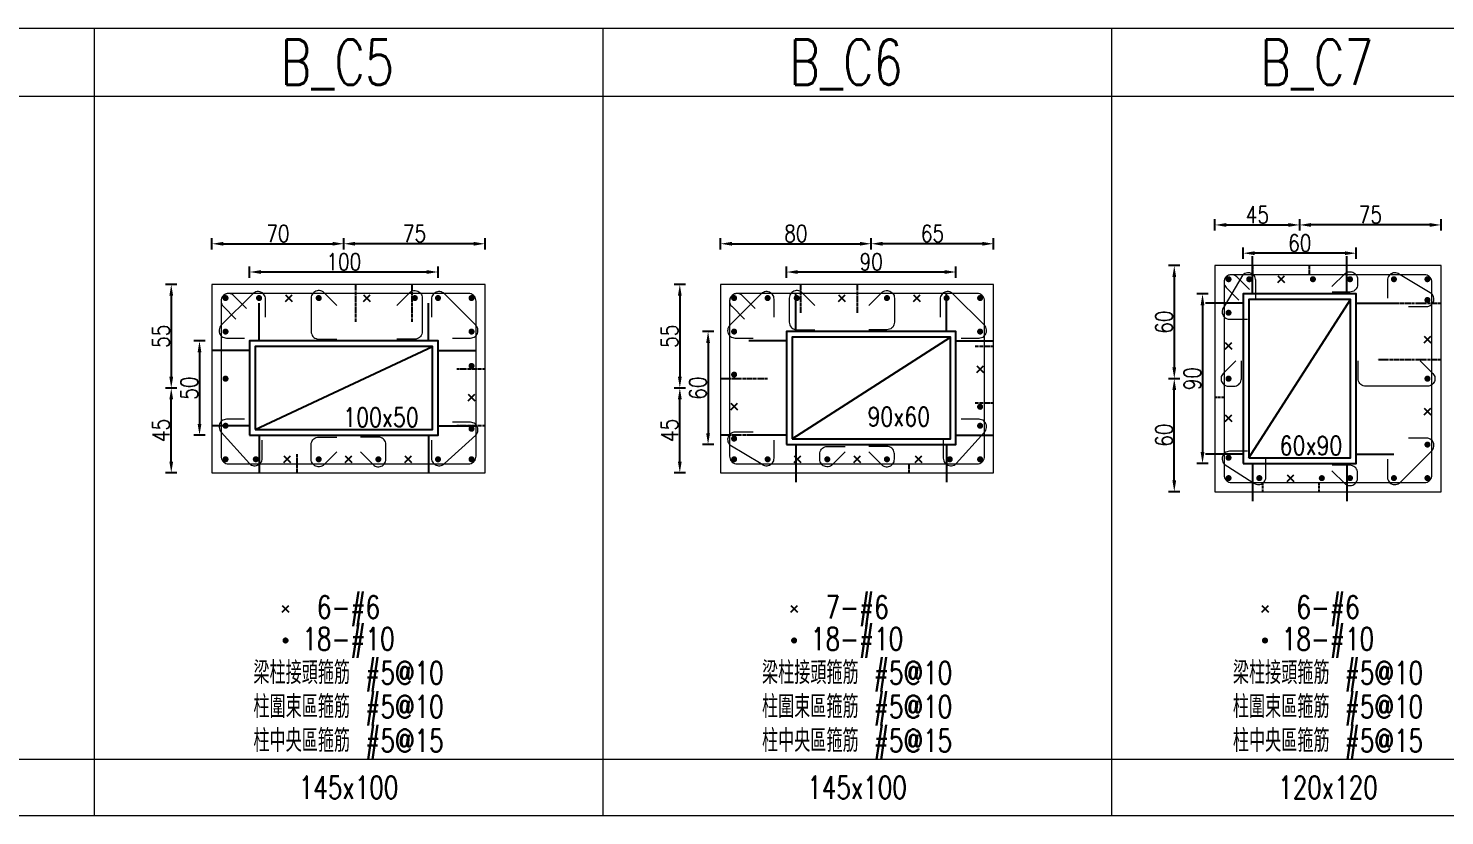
# Model space of a CAD drawing. Header units: millimetres. Extents: x 1453 to 6172, y 54950 to 59013.
# Drawn here: x 3142 to 3894, y 55389 to 55807 of the extents above; entities that cross this region are included whole.
import ezdxf
from ezdxf.enums import TextEntityAlignment as Align

# ---------------------------------------------------------------- set-up
doc = ezdxf.new("R2010")
doc.units = ezdxf.units.MM
doc.linetypes.add('CENTER', pattern=[2, 1.25, -0.25, 0.25, -0.25])
for name, color, linetype in [('SRC鋼梁', 1, 'Continuous'), ('TC-鋼柱', 11, 'Continuous'), ('主筋斷面', 1, 'Continuous'), ('工作筋', 1, 'Continuous'), ('文字-主筋根數', 7, 'Continuous'), ('文字-剪力筋 中央區', 7, 'Continuous'), ('文字-剪力筋-BC', 7, 'Continuous'), ('文字-剪力筋-圍束區', 7, 'Continuous'), ('文字-斷面尺寸', 7, 'Continuous'), ('文字-柱線名稱', 7, 'Continuous'), ('柱斷面線', 4, 'Continuous'), ('標註字', 4, 'Continuous'), ('箍筋線', 1, 'Continuous'), ('網格線', 7, 'Continuous')]:
    doc.layers.add(name, color=color, linetype=linetype)
doc.layers.add('TC-鋼粱(隱藏)', color=183, linetype='CENTER', plot=False)
doc.styles.add('TXT', font='TXT.shx', dxfattribs={"width": 0.8, "bigfont": 'ae.shx'})
doc.dimstyles.new('TC-DIM1(60)', dxfattribs={"dimscale": 0.3, "dimtxt": 30, "dimasz": 20, "dimexe": 10, "dimexo": 10, "dimgap": 3, "dimtad": 1, "dimdec": 1, "dimdsep": 46, "dimtxsty": 'TXT', "dimcen": 1, "dimclrd": 4, "dimclre": 4, "dimclrt": 6, "dimadec": 0, "dimazin": 0, "dimtfac": 1, "dimtdec": 1, "dimtix": 1, "dimtofl": 0, "dimtmove": 2, "dimatfit": 3, "dimfxl": 10, "dimtolj": 1, "dimtzin": 0, "dimarcsym": 0})

# ---------------------------------------------------------------- blocks, each defined once
blk = doc.blocks.new('Circle_Filled')
at = {"const_width": 0.5}
blk.add_lwpolyline([(-0.25, 0, 1), (0.25, 0, 1)], format="xyb", close=True, dxfattribs=at)
blk = doc.blocks.new('*D26')
at = {"layer": 'Defpoints', "color": 0}
for p in [(3309.58, 55692.85), (3309.58, 55677.85), (3239.58, 55671.23)]:
    blk.add_point(p, dxfattribs=at)
at = {"layer": '標註字', "color": 4, "lineweight": -2}
for p, q in [((3239.58, 55689.85), (3239.58, 55695.85)), ((3245.58, 55692.85), (3303.58, 55692.85)), ((3309.58, 55689.85), (3309.58, 55695.85))]:
    blk.add_line(p, q, dxfattribs=at)
at = {"layer": '標註字', "color": 4}
for points in [[(3245.58, 55693.85), (3245.58, 55691.85), (3239.58, 55692.85)], [(3303.58, 55693.85), (3303.58, 55691.85), (3309.58, 55692.85)]]:
    blk.add_solid(points, dxfattribs=at)
at = {"layer": '標註字', "color": 6, "insert": (3274.58, 55698.25), "char_height": 9, "attachment_point": 5, "style": 'TXT'}
blk.add_mtext('\\A1;70', dxfattribs=at)
blk = doc.blocks.new('*D27')
at = {"layer": 'Defpoints', "color": 0}
for p in [(3309.58, 55692.85), (3309.58, 55677.85), (3384.58, 55671.23)]:
    blk.add_point(p, dxfattribs=at)
at = {"layer": '標註字', "color": 4, "lineweight": -2}
for p, q in [((3309.58, 55689.85), (3309.58, 55695.85)), ((3378.58, 55692.85), (3315.58, 55692.85)), ((3384.58, 55689.85), (3384.58, 55695.85))]:
    blk.add_line(p, q, dxfattribs=at)
at = {"layer": '標註字', "color": 4}
for points in [[(3315.58, 55693.85), (3315.58, 55691.85), (3309.58, 55692.85)], [(3378.58, 55693.85), (3378.58, 55691.85), (3384.58, 55692.85)]]:
    blk.add_solid(points, dxfattribs=at)
at = {"layer": '標註字', "color": 6, "insert": (3347.08, 55698.25), "char_height": 9, "attachment_point": 5, "style": 'TXT'}
blk.add_mtext('\\A1;75', dxfattribs=at)
blk = doc.blocks.new('*D28')
at = {"layer": 'Defpoints', "color": 0}
for p in [(3217.96, 55616.23), (3232.96, 55616.23), (3239.58, 55571.23)]:
    blk.add_point(p, dxfattribs=at)
at = {"layer": '標註字', "color": 4, "lineweight": -2}
for p, q in [((3220.96, 55616.23), (3214.96, 55616.23)), ((3217.96, 55577.23), (3217.96, 55610.23)), ((3220.96, 55571.23), (3214.96, 55571.23))]:
    blk.add_line(p, q, dxfattribs=at)
at = {"layer": '標註字', "color": 4}
for points in [[(3216.96, 55610.23), (3218.96, 55610.23), (3217.96, 55616.23)], [(3216.96, 55577.23), (3218.96, 55577.23), (3217.96, 55571.23)]]:
    blk.add_solid(points, dxfattribs=at)
at = {"layer": '標註字', "color": 6, "insert": (3212.56, 55593.73), "char_height": 9, "attachment_point": 5, "rotation": 90, "style": 'TXT'}
blk.add_mtext('\\A1;45', dxfattribs=at)
blk = doc.blocks.new('*D29')
at = {"layer": 'Defpoints', "color": 0}
for p in [(3239.58, 55671.23), (3217.96, 55616.23), (3232.96, 55616.23)]:
    blk.add_point(p, dxfattribs=at)
at = {"layer": '標註字', "color": 4, "lineweight": -2}
for p, q in [((3220.96, 55671.23), (3214.96, 55671.23)), ((3217.96, 55665.23), (3217.96, 55622.23)), ((3220.96, 55616.23), (3214.96, 55616.23))]:
    blk.add_line(p, q, dxfattribs=at)
at = {"layer": '標註字', "color": 4}
for points in [[(3216.96, 55665.23), (3218.96, 55665.23), (3217.96, 55671.23)], [(3216.96, 55622.23), (3218.96, 55622.23), (3217.96, 55616.23)]]:
    blk.add_solid(points, dxfattribs=at)
at = {"layer": '標註字', "color": 6, "insert": (3212.56, 55643.73), "char_height": 9, "attachment_point": 5, "rotation": 90, "style": 'TXT'}
blk.add_mtext('\\A1;55', dxfattribs=at)
blk = doc.blocks.new('*D30')
at = {"layer": 'Defpoints', "color": 0}
for p in [(3259.58, 55641.23), (3232.96, 55591.23), (3259.58, 55591.23)]:
    blk.add_point(p, dxfattribs=at)
at = {"layer": '標註字', "color": 4, "lineweight": -2}
for p, q in [((3235.96, 55641.23), (3229.96, 55641.23)), ((3232.96, 55635.23), (3232.96, 55597.23)), ((3235.96, 55591.23), (3229.96, 55591.23))]:
    blk.add_line(p, q, dxfattribs=at)
at = {"layer": '標註字', "color": 4}
for points in [[(3231.96, 55635.23), (3233.96, 55635.23), (3232.96, 55641.23)], [(3231.96, 55597.23), (3233.96, 55597.23), (3232.96, 55591.23)]]:
    blk.add_solid(points, dxfattribs=at)
at = {"layer": '標註字', "color": 6, "insert": (3227.56, 55616.23), "char_height": 9, "attachment_point": 5, "rotation": 90, "style": 'TXT'}
blk.add_mtext('\\A1;50', dxfattribs=at)
blk = doc.blocks.new('*D31')
at = {"layer": 'Defpoints', "color": 0}
for p in [(3259.58, 55677.85), (3259.58, 55641.23), (3359.58, 55641.23)]:
    blk.add_point(p, dxfattribs=at)
at = {"layer": '標註字', "color": 4, "lineweight": -2}
for p, q in [((3259.58, 55674.85), (3259.58, 55680.85)), ((3353.58, 55677.85), (3265.58, 55677.85)), ((3359.58, 55674.85), (3359.58, 55680.85))]:
    blk.add_line(p, q, dxfattribs=at)
at = {"layer": '標註字', "color": 4}
for points in [[(3265.58, 55678.85), (3265.58, 55676.85), (3259.58, 55677.85)], [(3353.58, 55678.85), (3353.58, 55676.85), (3359.58, 55677.85)]]:
    blk.add_solid(points, dxfattribs=at)
at = {"layer": '標註字', "color": 6, "insert": (3309.58, 55683.25), "char_height": 9, "attachment_point": 5, "style": 'TXT'}
blk.add_mtext('\\A1;100', dxfattribs=at)
blk = doc.blocks.new('*D32')
at = {"layer": 'Defpoints', "color": 0}
for p in [(3589.58, 55692.85), (3589.58, 55677.85), (3509.58, 55671.23)]:
    blk.add_point(p, dxfattribs=at)
at = {"layer": '標註字', "color": 4, "lineweight": -2}
for p, q in [((3509.58, 55689.85), (3509.58, 55695.85)), ((3515.58, 55692.85), (3583.58, 55692.85)), ((3589.58, 55689.85), (3589.58, 55695.85))]:
    blk.add_line(p, q, dxfattribs=at)
at = {"layer": '標註字', "color": 4}
for points in [[(3515.58, 55693.85), (3515.58, 55691.85), (3509.58, 55692.85)], [(3583.58, 55693.85), (3583.58, 55691.85), (3589.58, 55692.85)]]:
    blk.add_solid(points, dxfattribs=at)
at = {"layer": '標註字', "color": 6, "insert": (3549.58, 55698.25), "char_height": 9, "attachment_point": 5, "style": 'TXT'}
blk.add_mtext('\\A1;80', dxfattribs=at)
blk = doc.blocks.new('*D33')
at = {"layer": 'Defpoints', "color": 0}
for p in [(3589.58, 55692.85), (3589.58, 55677.85), (3654.58, 55671.23)]:
    blk.add_point(p, dxfattribs=at)
at = {"layer": '標註字', "color": 4, "lineweight": -2}
for p, q in [((3589.58, 55689.85), (3589.58, 55695.85)), ((3648.58, 55692.85), (3595.58, 55692.85)), ((3654.58, 55689.85), (3654.58, 55695.85))]:
    blk.add_line(p, q, dxfattribs=at)
at = {"layer": '標註字', "color": 4}
for points in [[(3595.58, 55693.85), (3595.58, 55691.85), (3589.58, 55692.85)], [(3648.58, 55693.85), (3648.58, 55691.85), (3654.58, 55692.85)]]:
    blk.add_solid(points, dxfattribs=at)
at = {"layer": '標註字', "color": 6, "insert": (3622.08, 55698.25), "char_height": 9, "attachment_point": 5, "style": 'TXT'}
blk.add_mtext('\\A1;65', dxfattribs=at)
blk = doc.blocks.new('*D34')
at = {"layer": 'Defpoints', "color": 0}
for p in [(3487.96, 55616.23), (3502.96, 55616.23), (3509.58, 55571.23)]:
    blk.add_point(p, dxfattribs=at)
at = {"layer": '標註字', "color": 4, "lineweight": -2}
for p, q in [((3490.96, 55616.23), (3484.96, 55616.23)), ((3487.96, 55577.23), (3487.96, 55610.23)), ((3490.96, 55571.23), (3484.96, 55571.23))]:
    blk.add_line(p, q, dxfattribs=at)
at = {"layer": '標註字', "color": 4}
for points in [[(3486.96, 55610.23), (3488.96, 55610.23), (3487.96, 55616.23)], [(3486.96, 55577.23), (3488.96, 55577.23), (3487.96, 55571.23)]]:
    blk.add_solid(points, dxfattribs=at)
at = {"layer": '標註字', "color": 6, "insert": (3482.56, 55593.73), "char_height": 9, "attachment_point": 5, "rotation": 90, "style": 'TXT'}
blk.add_mtext('\\A1;45', dxfattribs=at)
blk = doc.blocks.new('*D35')
at = {"layer": 'Defpoints', "color": 0}
for p in [(3509.58, 55671.23), (3487.96, 55616.23), (3502.96, 55616.23)]:
    blk.add_point(p, dxfattribs=at)
at = {"layer": '標註字', "color": 4, "lineweight": -2}
for p, q in [((3490.96, 55671.23), (3484.96, 55671.23)), ((3487.96, 55665.23), (3487.96, 55622.23)), ((3490.96, 55616.23), (3484.96, 55616.23))]:
    blk.add_line(p, q, dxfattribs=at)
at = {"layer": '標註字', "color": 4}
for points in [[(3486.96, 55665.23), (3488.96, 55665.23), (3487.96, 55671.23)], [(3486.96, 55622.23), (3488.96, 55622.23), (3487.96, 55616.23)]]:
    blk.add_solid(points, dxfattribs=at)
at = {"layer": '標註字', "color": 6, "insert": (3482.56, 55643.73), "char_height": 9, "attachment_point": 5, "rotation": 90, "style": 'TXT'}
blk.add_mtext('\\A1;55', dxfattribs=at)
blk = doc.blocks.new('*D36')
at = {"layer": 'Defpoints', "color": 0}
for p in [(3544.58, 55646.23), (3502.96, 55586.23), (3544.58, 55586.23)]:
    blk.add_point(p, dxfattribs=at)
at = {"layer": '標註字', "color": 4, "lineweight": -2}
for p, q in [((3505.96, 55646.23), (3499.96, 55646.23)), ((3502.96, 55640.23), (3502.96, 55592.23)), ((3505.96, 55586.23), (3499.96, 55586.23))]:
    blk.add_line(p, q, dxfattribs=at)
at = {"layer": '標註字', "color": 4}
for points in [[(3501.96, 55640.23), (3503.96, 55640.23), (3502.96, 55646.23)], [(3501.96, 55592.23), (3503.96, 55592.23), (3502.96, 55586.23)]]:
    blk.add_solid(points, dxfattribs=at)
at = {"layer": '標註字', "color": 6, "insert": (3497.56, 55616.23), "char_height": 9, "attachment_point": 5, "rotation": 90, "style": 'TXT'}
blk.add_mtext('\\A1;60', dxfattribs=at)
blk = doc.blocks.new('*D37')
at = {"layer": 'Defpoints', "color": 0}
for p in [(3544.58, 55677.85), (3544.58, 55646.23), (3634.58, 55646.23)]:
    blk.add_point(p, dxfattribs=at)
at = {"layer": '標註字', "color": 4, "lineweight": -2}
for p, q in [((3544.58, 55674.85), (3544.58, 55680.85)), ((3628.58, 55677.85), (3550.58, 55677.85)), ((3634.58, 55674.85), (3634.58, 55680.85))]:
    blk.add_line(p, q, dxfattribs=at)
at = {"layer": '標註字', "color": 4}
for points in [[(3550.58, 55678.85), (3550.58, 55676.85), (3544.58, 55677.85)], [(3628.58, 55678.85), (3628.58, 55676.85), (3634.58, 55677.85)]]:
    blk.add_solid(points, dxfattribs=at)
at = {"layer": '標註字', "color": 6, "insert": (3589.58, 55683.25), "char_height": 9, "attachment_point": 5, "style": 'TXT'}
blk.add_mtext('\\A1;90', dxfattribs=at)
blk = doc.blocks.new('*D38')
at = {"layer": 'Defpoints', "color": 0}
for p in [(3817.08, 55702.85), (3772.08, 55681.23), (3817.08, 55687.85)]:
    blk.add_point(p, dxfattribs=at)
at = {"layer": '標註字', "color": 4, "lineweight": -2}
for p, q in [((3772.08, 55699.85), (3772.08, 55705.85)), ((3817.08, 55699.85), (3817.08, 55705.85)), ((3778.08, 55702.85), (3811.08, 55702.85))]:
    blk.add_line(p, q, dxfattribs=at)
at = {"layer": '標註字', "color": 4}
for points in [[(3778.08, 55703.85), (3778.08, 55701.85), (3772.08, 55702.85)], [(3811.08, 55703.85), (3811.08, 55701.85), (3817.08, 55702.85)]]:
    blk.add_solid(points, dxfattribs=at)
at = {"layer": '標註字', "color": 6, "insert": (3794.58, 55708.25), "char_height": 9, "attachment_point": 5, "style": 'TXT'}
blk.add_mtext('\\A1;45', dxfattribs=at)
blk = doc.blocks.new('*D39')
at = {"layer": 'Defpoints', "color": 0}
for p in [(3817.08, 55702.85), (3817.08, 55687.85), (3892.08, 55681.23)]:
    blk.add_point(p, dxfattribs=at)
at = {"layer": '標註字', "color": 4, "lineweight": -2}
for p, q in [((3817.08, 55699.85), (3817.08, 55705.85)), ((3892.08, 55699.85), (3892.08, 55705.85)), ((3886.08, 55702.85), (3823.08, 55702.85))]:
    blk.add_line(p, q, dxfattribs=at)
at = {"layer": '標註字', "color": 4}
for points in [[(3823.08, 55703.85), (3823.08, 55701.85), (3817.08, 55702.85)], [(3886.08, 55703.85), (3886.08, 55701.85), (3892.08, 55702.85)]]:
    blk.add_solid(points, dxfattribs=at)
at = {"layer": '標註字', "color": 6, "insert": (3854.58, 55708.25), "char_height": 9, "attachment_point": 5, "style": 'TXT'}
blk.add_mtext('\\A1;75', dxfattribs=at)
blk = doc.blocks.new('*D40')
at = {"layer": 'Defpoints', "color": 0}
for p in [(3750.46, 55621.23), (3765.46, 55621.23), (3772.08, 55561.23)]:
    blk.add_point(p, dxfattribs=at)
at = {"layer": '標註字', "color": 4, "lineweight": -2}
for p, q in [((3753.46, 55621.23), (3747.46, 55621.23)), ((3750.46, 55567.23), (3750.46, 55615.23)), ((3753.46, 55561.23), (3747.46, 55561.23))]:
    blk.add_line(p, q, dxfattribs=at)
at = {"layer": '標註字', "color": 4}
for points in [[(3749.46, 55615.23), (3751.46, 55615.23), (3750.46, 55621.23)], [(3749.46, 55567.23), (3751.46, 55567.23), (3750.46, 55561.23)]]:
    blk.add_solid(points, dxfattribs=at)
at = {"layer": '標註字', "color": 6, "insert": (3745.06, 55591.23), "char_height": 9, "attachment_point": 5, "rotation": 90, "style": 'TXT'}
blk.add_mtext('\\A1;60', dxfattribs=at)
blk = doc.blocks.new('*D41')
at = {"layer": 'Defpoints', "color": 0}
for p in [(3772.08, 55681.23), (3750.46, 55621.23), (3765.46, 55621.23)]:
    blk.add_point(p, dxfattribs=at)
at = {"layer": '標註字', "color": 4, "lineweight": -2}
for p, q in [((3753.46, 55681.23), (3747.46, 55681.23)), ((3750.46, 55675.23), (3750.46, 55627.23)), ((3753.46, 55621.23), (3747.46, 55621.23))]:
    blk.add_line(p, q, dxfattribs=at)
at = {"layer": '標註字', "color": 4}
for points in [[(3749.46, 55675.23), (3751.46, 55675.23), (3750.46, 55681.23)], [(3749.46, 55627.23), (3751.46, 55627.23), (3750.46, 55621.23)]]:
    blk.add_solid(points, dxfattribs=at)
at = {"layer": '標註字', "color": 6, "insert": (3745.06, 55651.23), "char_height": 9, "attachment_point": 5, "rotation": 90, "style": 'TXT'}
blk.add_mtext('\\A1;60', dxfattribs=at)
blk = doc.blocks.new('*D42')
at = {"layer": 'Defpoints', "color": 0}
for p in [(3787.08, 55666.23), (3765.46, 55576.23), (3787.08, 55576.23)]:
    blk.add_point(p, dxfattribs=at)
at = {"layer": '標註字', "color": 4, "lineweight": -2}
for p, q in [((3768.46, 55666.23), (3762.46, 55666.23)), ((3765.46, 55660.23), (3765.46, 55582.23)), ((3768.46, 55576.23), (3762.46, 55576.23))]:
    blk.add_line(p, q, dxfattribs=at)
at = {"layer": '標註字', "color": 4}
for points in [[(3764.46, 55660.23), (3766.46, 55660.23), (3765.46, 55666.23)], [(3764.46, 55582.23), (3766.46, 55582.23), (3765.46, 55576.23)]]:
    blk.add_solid(points, dxfattribs=at)
at = {"layer": '標註字', "color": 6, "insert": (3760.06, 55621.23), "char_height": 9, "attachment_point": 5, "rotation": 90, "style": 'TXT'}
blk.add_mtext('\\A1;90', dxfattribs=at)
blk = doc.blocks.new('*D43')
at = {"layer": 'Defpoints', "color": 0}
for p in [(3787.08, 55687.85), (3787.08, 55666.23), (3847.08, 55666.23)]:
    blk.add_point(p, dxfattribs=at)
at = {"layer": '標註字', "color": 4, "lineweight": -2}
for p, q in [((3787.08, 55684.85), (3787.08, 55690.85)), ((3847.08, 55684.85), (3847.08, 55690.85)), ((3841.08, 55687.85), (3793.08, 55687.85))]:
    blk.add_line(p, q, dxfattribs=at)
at = {"layer": '標註字', "color": 4}
for points in [[(3793.08, 55688.85), (3793.08, 55686.85), (3787.08, 55687.85)], [(3841.08, 55688.85), (3841.08, 55686.85), (3847.08, 55687.85)]]:
    blk.add_solid(points, dxfattribs=at)
at = {"layer": '標註字', "color": 6, "insert": (3817.08, 55693.25), "char_height": 9, "attachment_point": 5, "style": 'TXT'}
blk.add_mtext('\\A1;60', dxfattribs=at)
blk = doc.blocks.new('x')
at = {"layer": '工作筋'}
for p, q in [((-1.77, -1.77), (1.77, 1.77)), ((-1.77, 1.77), (1.77, -1.77))]:
    blk.add_line(p, q, dxfattribs=at)
blk = doc.blocks.new('-90x60')
for points in [[(0, 0), (90, 0), (90, 60), (0, 60)], [(3, 3), (87, 3), (87, 57), (3, 57)]]:
    blk.add_lwpolyline(points, close=True)
at = {"layer": 'Defpoints', "color": 2}
for p, q in [((5, 75), (5, 80)), ((85, 75), (85, 80)), ((-15, 55), (-20, 55)), ((105, 55), (110, 55)), ((-15, 5), (-20, 5)), ((105, 5), (110, 5)), ((5, -15), (5, -20)), ((85, -15), (85, -20))]:
    blk.add_line(p, q, dxfattribs=at)
at = {"layer": 'Defpoints'}
for p, q in [((5, 60), (5, 75)), ((85, 60), (85, 75)), ((0, 55), (-15, 55)), ((3, 3), (87, 57)), ((90, 55), (105, 55)), ((0, 5), (-15, 5)), ((5, 0), (5, -15)), ((85, 0), (85, -15)), ((90, 5), (105, 5))]:
    blk.add_line(p, q, dxfattribs=at)
at = {"layer": 'Defpoints', "style": 'TXT', "width": 0.8}
blk.add_text('90x60', height=10, dxfattribs=at).set_placement((42.98, 9.85))
blk = doc.blocks.new('-60x90')
for points in [[(0, 0), (60, 0), (60, 90), (0, 90)], [(3, 3), (57, 3), (57, 87), (3, 87)]]:
    blk.add_lwpolyline(points, close=True)
at = {"layer": 'Defpoints', "color": 2}
for p, q in [((5, 105), (5, 110)), ((55, 105), (55, 110)), ((-15, 85), (-20, 85)), ((75, 85), (80, 85)), ((-15, 5), (-20, 5)), ((75, 5), (80, 5)), ((5, -15), (5, -20)), ((55, -15), (55, -20))]:
    blk.add_line(p, q, dxfattribs=at)
at = {"layer": 'Defpoints'}
for p, q in [((5, 90), (5, 105)), ((55, 90), (55, 105)), ((0, 85), (-15, 85)), ((3, 3), (57, 87)), ((60, 85), (75, 85)), ((0, 5), (-15, 5)), ((5, 0), (5, -15)), ((55, 0), (55, -15)), ((60, 5), (75, 5))]:
    blk.add_line(p, q, dxfattribs=at)
at = {"layer": 'Defpoints', "style": 'TXT', "width": 0.8}
blk.add_text('60x90', height=10, dxfattribs=at).set_placement((19.32, 4.5))
blk = doc.blocks.new('-100x50')
for points in [[(0, 0), (100, 0), (100, 50), (0, 50)], [(3, 3), (97, 3), (97, 47), (3, 47)]]:
    blk.add_lwpolyline(points, close=True)
at = {"layer": 'Defpoints', "color": 2}
for p, q in [((5, 65), (5, 70)), ((95, 65), (95, 70)), ((-15, 45), (-20, 45)), ((115, 45), (120, 45)), ((-15, 5), (-20, 5)), ((115, 5), (120, 5)), ((5, -15), (5, -20)), ((95, -15), (95, -20))]:
    blk.add_line(p, q, dxfattribs=at)
at = {"layer": 'Defpoints'}
for p, q in [((5, 50), (5, 65)), ((95, 50), (95, 65)), ((3, 3), (97, 47)), ((0, 45), (-15, 45)), ((100, 45), (115, 45)), ((0, 5), (-15, 5)), ((5, 0), (5, -15)), ((95, 0), (95, -15)), ((100, 5), (115, 5))]:
    blk.add_line(p, q, dxfattribs=at)
at = {"layer": 'Defpoints', "style": 'TXT', "width": 0.8}
blk.add_text('100x50', height=10, dxfattribs=at).set_placement((49.67, 4.5))

msp = doc.modelspace()

# ---------------------------------------------------------------- linework, layer by layer
at = {"layer": 'TC-鋼粱(隱藏)'}
for p, q in [((3792.08, 55681.23), (3792.08, 55676.23)), ((3822.08, 55681.23), (3822.08, 55676.23)), ((3315.69, 55671.23), (3315.69, 55651.23)), ((3345.69, 55671.23), (3345.69, 55651.23)), ((3552.08, 55671.23), (3552.08, 55656.23)), ((3582.08, 55671.23), (3582.08, 55656.23)), ((3892.08, 55661.21), (3858.45, 55661.21)), ((3654.58, 55638.23), (3644.58, 55638.23)), ((3892.08, 55631.21), (3858.45, 55631.21)), ((3384.58, 55626.23), (3369.58, 55626.23)), ((3534.58, 55621.23), (3509.58, 55621.23)), ((3654.58, 55608.23), (3644.58, 55608.23)), ((3777.08, 55611.23), (3772.08, 55611.23)), ((3384.58, 55596.23), (3369.58, 55596.23)), ((3534.58, 55591.23), (3509.58, 55591.23)), ((3264.58, 55581.23), (3264.58, 55571.23)), ((3284.58, 55581.23), (3284.58, 55571.23)), ((3609.58, 55576.23), (3609.58, 55571.23)), ((3629.58, 55576.23), (3629.58, 55571.23)), ((3777.08, 55581.23), (3772.08, 55581.23)), ((3797.22, 55566.09), (3797.22, 55561.23)), ((3827.22, 55566.09), (3827.22, 55561.23))]:
    msp.add_line(p, q, dxfattribs=at)
at = {"layer": '柱斷面線', "lineweight": 5}
for points in [[(3772.08, 55561.23), (3892.08, 55561.23), (3892.08, 55681.23), (3772.08, 55681.23), (3772.08, 55561.23)], [(3239.58, 55571.23), (3384.58, 55571.23), (3384.58, 55671.23), (3239.58, 55671.23), (3239.58, 55571.23)], [(3509.58, 55571.23), (3654.58, 55571.23), (3654.58, 55671.23), (3509.58, 55671.23), (3509.58, 55571.23)]]:
    msp.add_lwpolyline(points, dxfattribs=at)
at = {"layer": '箍筋線', "lineweight": 5}
for points in [[(3793.68, 55663.94), (3793.68, 55673.48), (3793.62, 55674.14), (3793.46, 55674.79), (3793.18, 55675.4), (3792.81, 55675.96), (3792.35, 55676.44), (3791.82, 55676.84), (3791.23, 55677.15), (3790.59, 55677.35), (3789.93, 55677.45), (3789.26, 55677.43), (3788.6, 55677.3), (3787.98, 55677.06), (3787.4, 55676.72), (3786.89, 55676.29), (3777.02, 55659.59), (3776.59, 55659.07), (3776.25, 55658.5), (3776.01, 55657.87), (3775.88, 55657.22), (3775.86, 55656.55), (3775.95, 55655.89), (3776.16, 55655.25), (3776.46, 55654.66), (3776.87, 55654.13), (3777.35, 55653.67), (3777.91, 55653.3), (3778.52, 55653.02), (3779.16, 55652.86), (3779.83, 55652.8), (3789.37, 55652.8)], [(3790.41, 55668.52), (3783.66, 55675.27), (3783.15, 55675.7), (3782.58, 55676.04), (3781.95, 55676.28), (3781.3, 55676.41), (3780.63, 55676.43), (3779.97, 55676.33), (3779.33, 55676.13), (3778.74, 55675.82), (3778.2, 55675.42), (3777.74, 55674.93), (3777.37, 55674.38), (3777.1, 55673.77), (3776.93, 55673.12), (3776.88, 55672.46), (3776.88, 55570), (3776.94, 55569.31), (3777.12, 55568.64), (3777.41, 55568.01), (3777.81, 55567.44), (3778.3, 55566.95), (3778.86, 55566.55), (3779.49, 55566.26), (3780.16, 55566.08), (3780.85, 55566.02), (3883.31, 55566.02), (3884, 55566.08), (3884.67, 55566.26), (3885.3, 55566.55), (3885.87, 55566.95), (3886.36, 55567.44), (3886.75, 55568.01), (3887.05, 55568.64), (3887.23, 55569.31), (3887.29, 55570), (3887.29, 55672.46), (3887.23, 55673.15), (3887.05, 55673.82), (3886.75, 55674.44), (3886.36, 55675.01), (3885.87, 55675.5), (3885.3, 55675.9), (3884.67, 55676.19), (3884, 55676.37), (3883.31, 55676.43), (3780.85, 55676.43), (3780.19, 55676.38), (3779.54, 55676.21), (3778.93, 55675.94), (3778.37, 55675.56), (3777.89, 55675.11), (3777.49, 55674.57), (3777.18, 55673.98), (3776.98, 55673.34), (3776.88, 55672.68), (3776.9, 55672.01), (3777.03, 55671.36), (3777.27, 55670.73), (3777.61, 55670.16), (3778.04, 55669.65), (3784.79, 55662.9)], [(3834.19, 55670.11), (3840.94, 55676.86), (3841.45, 55677.29), (3842.02, 55677.63), (3842.65, 55677.87), (3843.3, 55678), (3843.97, 55678.02), (3844.63, 55677.92), (3845.27, 55677.72), (3845.86, 55677.41), (3846.4, 55677.01), (3846.86, 55676.52), (3847.23, 55675.97), (3847.5, 55675.36), (3847.67, 55674.71), (3847.72, 55674.05), (3847.72, 55671.2), (3847.66, 55670.51), (3847.48, 55669.84), (3847.19, 55669.21), (3846.79, 55668.65), (3846.3, 55668.16), (3845.74, 55667.76), (3845.11, 55667.47), (3844.44, 55667.29), (3843.75, 55667.23), (3834.21, 55667.23)], [(3874.79, 55659.55), (3884.33, 55659.55), (3885, 55659.61), (3885.65, 55659.77), (3886.26, 55660.05), (3886.81, 55660.42), (3887.3, 55660.88), (3887.7, 55661.41), (3888.01, 55662), (3888.21, 55662.64), (3888.3, 55663.3), (3888.28, 55663.97), (3888.15, 55664.63), (3887.92, 55665.25), (3887.58, 55665.83), (3887.14, 55666.34), (3870.44, 55676.29), (3869.93, 55676.72), (3869.35, 55677.06), (3868.73, 55677.3), (3868.08, 55677.43), (3867.41, 55677.45), (3866.75, 55677.35), (3866.11, 55677.15), (3865.52, 55676.84), (3864.98, 55676.44), (3864.52, 55675.96), (3864.15, 55675.4), (3863.88, 55674.79), (3863.71, 55674.14), (3863.66, 55673.48), (3863.66, 55663.94)], [(3268.01, 55653.94), (3268.01, 55663.48), (3267.95, 55664.14), (3267.79, 55664.79), (3267.51, 55665.4), (3267.14, 55665.96), (3266.68, 55666.44), (3266.15, 55666.84), (3265.56, 55667.15), (3264.92, 55667.35), (3264.26, 55667.45), (3263.59, 55667.43), (3262.93, 55667.3), (3262.31, 55667.06), (3261.73, 55666.72), (3261.22, 55666.29), (3244.52, 55649.59), (3244.09, 55649.07), (3243.75, 55648.5), (3243.51, 55647.87), (3243.38, 55647.22), (3243.36, 55646.55), (3243.45, 55645.89), (3243.66, 55645.25), (3243.96, 55644.66), (3244.37, 55644.13), (3244.85, 55643.67), (3245.41, 55643.3), (3246.02, 55643.02), (3246.66, 55642.86), (3247.33, 55642.8), (3256.87, 55642.8)], [(3257.91, 55658.52), (3251.16, 55665.27), (3250.65, 55665.7), (3250.08, 55666.04), (3249.45, 55666.28), (3248.8, 55666.41), (3248.13, 55666.43), (3247.47, 55666.33), (3246.83, 55666.13), (3246.24, 55665.82), (3245.7, 55665.42), (3245.24, 55664.93), (3244.87, 55664.38), (3244.6, 55663.77), (3244.43, 55663.12), (3244.38, 55662.46), (3244.38, 55580), (3244.44, 55579.31), (3244.62, 55578.64), (3244.91, 55578.01), (3245.31, 55577.44), (3245.8, 55576.95), (3246.36, 55576.55), (3246.99, 55576.26), (3247.66, 55576.08), (3248.35, 55576.02), (3375.81, 55576.02), (3376.5, 55576.08), (3377.17, 55576.26), (3377.8, 55576.55), (3378.37, 55576.95), (3378.86, 55577.44), (3379.25, 55578.01), (3379.55, 55578.64), (3379.73, 55579.31), (3379.79, 55580), (3379.79, 55662.46), (3379.73, 55663.15), (3379.55, 55663.82), (3379.25, 55664.44), (3378.86, 55665.01), (3378.37, 55665.5), (3377.8, 55665.9), (3377.17, 55666.19), (3376.5, 55666.37), (3375.81, 55666.43), (3248.35, 55666.43), (3247.69, 55666.38), (3247.04, 55666.21), (3246.43, 55665.94), (3245.87, 55665.56), (3245.39, 55665.11), (3244.99, 55664.57), (3244.68, 55663.98), (3244.48, 55663.34), (3244.38, 55662.68), (3244.4, 55662.01), (3244.53, 55661.36), (3244.77, 55660.73), (3245.11, 55660.16), (3245.54, 55659.65), (3252.29, 55652.9)], [(3305.81, 55660.11), (3299.06, 55666.86), (3298.55, 55667.29), (3297.97, 55667.63), (3297.35, 55667.87), (3296.69, 55668), (3296.03, 55668.02), (3295.36, 55667.92), (3294.73, 55667.72), (3294.13, 55667.41), (3293.6, 55667.01), (3293.14, 55666.52), (3292.77, 55665.97), (3292.5, 55665.36), (3292.33, 55664.71), (3292.27, 55664.05), (3292.27, 55646.2), (3292.33, 55645.51), (3292.51, 55644.84), (3292.81, 55644.21), (3293.2, 55643.65), (3293.69, 55643.16), (3294.26, 55642.76), (3294.89, 55642.47), (3295.56, 55642.29), (3296.25, 55642.23), (3305.79, 55642.23)], [(3337.72, 55660.11), (3344.46, 55666.86), (3344.97, 55667.29), (3345.55, 55667.63), (3346.17, 55667.87), (3346.83, 55668), (3347.5, 55668.02), (3348.16, 55667.92), (3348.79, 55667.72), (3349.39, 55667.41), (3349.92, 55667.01), (3350.38, 55666.52), (3350.75, 55665.97), (3351.02, 55665.36), (3351.19, 55664.71), (3351.25, 55664.05), (3351.25, 55646.2), (3351.19, 55645.51), (3351.01, 55644.84), (3350.72, 55644.21), (3350.32, 55643.65), (3349.83, 55643.16), (3349.26, 55642.76), (3348.63, 55642.47), (3347.96, 55642.29), (3347.27, 55642.23), (3337.73, 55642.23)], [(3367.29, 55642.8), (3376.83, 55642.8), (3377.5, 55642.86), (3378.15, 55643.02), (3378.76, 55643.3), (3379.31, 55643.67), (3379.8, 55644.13), (3380.2, 55644.66), (3380.51, 55645.25), (3380.71, 55645.89), (3380.8, 55646.55), (3380.78, 55647.22), (3380.65, 55647.87), (3380.42, 55648.5), (3380.08, 55649.07), (3379.64, 55649.59), (3362.94, 55666.29), (3362.43, 55666.72), (3361.85, 55667.06), (3361.23, 55667.3), (3360.58, 55667.43), (3359.91, 55667.45), (3359.25, 55667.35), (3358.61, 55667.15), (3358.02, 55666.84), (3357.48, 55666.44), (3357.02, 55665.96), (3356.65, 55665.4), (3356.38, 55664.79), (3356.21, 55664.14), (3356.16, 55663.48), (3356.16, 55653.94)], [(3538.01, 55653.94), (3538.01, 55663.48), (3537.95, 55664.14), (3537.79, 55664.79), (3537.51, 55665.4), (3537.14, 55665.96), (3536.68, 55666.44), (3536.15, 55666.84), (3535.56, 55667.15), (3534.92, 55667.35), (3534.26, 55667.45), (3533.59, 55667.43), (3532.93, 55667.3), (3532.31, 55667.06), (3531.73, 55666.72), (3531.22, 55666.29), (3514.52, 55649.59), (3514.09, 55649.07), (3513.75, 55648.5), (3513.51, 55647.87), (3513.38, 55647.22), (3513.36, 55646.55), (3513.45, 55645.89), (3513.66, 55645.25), (3513.96, 55644.66), (3514.37, 55644.13), (3514.85, 55643.67), (3515.41, 55643.3), (3516.02, 55643.02), (3516.66, 55642.86), (3517.33, 55642.8), (3526.87, 55642.8)], [(3527.91, 55658.52), (3521.16, 55665.27), (3520.65, 55665.7), (3520.08, 55666.04), (3519.45, 55666.28), (3518.8, 55666.41), (3518.13, 55666.43), (3517.47, 55666.33), (3516.83, 55666.13), (3516.24, 55665.82), (3515.7, 55665.42), (3515.24, 55664.93), (3514.87, 55664.38), (3514.6, 55663.77), (3514.43, 55663.12), (3514.38, 55662.46), (3514.38, 55580), (3514.44, 55579.31), (3514.62, 55578.64), (3514.91, 55578.01), (3515.31, 55577.44), (3515.8, 55576.95), (3516.36, 55576.55), (3516.99, 55576.26), (3517.66, 55576.08), (3518.35, 55576.02), (3645.81, 55576.02), (3646.5, 55576.08), (3647.17, 55576.26), (3647.8, 55576.55), (3648.37, 55576.95), (3648.86, 55577.44), (3649.25, 55578.01), (3649.55, 55578.64), (3649.73, 55579.31), (3649.79, 55580), (3649.79, 55662.46), (3649.73, 55663.15), (3649.55, 55663.82), (3649.25, 55664.44), (3648.86, 55665.01), (3648.37, 55665.5), (3647.8, 55665.9), (3647.17, 55666.19), (3646.5, 55666.37), (3645.81, 55666.43), (3518.35, 55666.43), (3517.69, 55666.38), (3517.04, 55666.21), (3516.43, 55665.94), (3515.87, 55665.56), (3515.39, 55665.11), (3514.99, 55664.57), (3514.68, 55663.98), (3514.48, 55663.34), (3514.38, 55662.68), (3514.4, 55662.01), (3514.53, 55661.36), (3514.77, 55660.73), (3515.11, 55660.16), (3515.54, 55659.65), (3522.29, 55652.9)], [(3559.59, 55660.11), (3552.84, 55666.86), (3552.33, 55667.29), (3551.76, 55667.63), (3551.13, 55667.87), (3550.48, 55668), (3549.81, 55668.02), (3549.15, 55667.92), (3548.51, 55667.72), (3547.92, 55667.41), (3547.38, 55667.01), (3546.93, 55666.52), (3546.55, 55665.97), (3546.28, 55665.36), (3546.11, 55664.71), (3546.06, 55664.05), (3546.06, 55651.2), (3546.12, 55650.51), (3546.3, 55649.84), (3546.59, 55649.21), (3546.99, 55648.65), (3547.48, 55648.16), (3548.05, 55647.76), (3548.67, 55647.47), (3549.34, 55647.29), (3550.03, 55647.23), (3559.57, 55647.23)], [(3588.36, 55660.11), (3595.1, 55666.86), (3595.62, 55667.29), (3596.19, 55667.63), (3596.81, 55667.87), (3597.47, 55668), (3598.14, 55668.02), (3598.8, 55667.92), (3599.44, 55667.72), (3600.03, 55667.41), (3600.56, 55667.01), (3601.02, 55666.52), (3601.39, 55665.97), (3601.67, 55665.36), (3601.83, 55664.71), (3601.89, 55664.05), (3601.89, 55651.2), (3601.83, 55650.51), (3601.65, 55649.84), (3601.36, 55649.21), (3600.96, 55648.65), (3600.47, 55648.16), (3599.9, 55647.76), (3599.27, 55647.47), (3598.61, 55647.29), (3597.92, 55647.23), (3588.38, 55647.23)], [(3637.29, 55642.8), (3646.83, 55642.8), (3647.5, 55642.86), (3648.15, 55643.02), (3648.76, 55643.3), (3649.31, 55643.67), (3649.8, 55644.13), (3650.2, 55644.66), (3650.51, 55645.25), (3650.71, 55645.89), (3650.8, 55646.55), (3650.78, 55647.22), (3650.65, 55647.87), (3650.42, 55648.5), (3650.08, 55649.07), (3649.64, 55649.59), (3632.94, 55666.29), (3632.43, 55666.72), (3631.85, 55667.06), (3631.23, 55667.3), (3630.58, 55667.43), (3629.91, 55667.45), (3629.25, 55667.35), (3628.61, 55667.15), (3628.02, 55666.84), (3627.48, 55666.44), (3627.02, 55665.96), (3626.65, 55665.4), (3626.38, 55664.79), (3626.21, 55664.14), (3626.16, 55663.48), (3626.16, 55653.94)], [(3783.2, 55630.78), (3776.45, 55624.04), (3776.02, 55623.53), (3775.68, 55622.95), (3775.44, 55622.33), (3775.31, 55621.67), (3775.29, 55621), (3775.39, 55620.34), (3775.59, 55619.71), (3775.9, 55619.11), (3776.3, 55618.58), (3776.78, 55618.12), (3777.34, 55617.75), (3777.95, 55617.47), (3778.6, 55617.31), (3779.26, 55617.25), (3782.11, 55617.25), (3782.8, 55617.31), (3783.47, 55617.49), (3784.09, 55617.78), (3784.66, 55618.18), (3785.15, 55618.67), (3785.55, 55619.24), (3785.84, 55619.87), (3786.02, 55620.54), (3786.08, 55621.23), (3786.08, 55630.77)], [(3880.97, 55630.78), (3887.71, 55624.04), (3888.14, 55623.53), (3888.48, 55622.95), (3888.72, 55622.33), (3888.85, 55621.67), (3888.87, 55621), (3888.78, 55620.34), (3888.57, 55619.71), (3888.27, 55619.11), (3887.87, 55618.58), (3887.38, 55618.12), (3886.82, 55617.75), (3886.21, 55617.47), (3885.57, 55617.31), (3884.9, 55617.25), (3852.06, 55617.25), (3851.37, 55617.31), (3850.7, 55617.49), (3850.07, 55617.78), (3849.5, 55618.18), (3849.01, 55618.67), (3848.61, 55619.24), (3848.32, 55619.87), (3848.14, 55620.54), (3848.08, 55621.23), (3848.08, 55630.77)], [(3256.87, 55599.65), (3247.33, 55599.65), (3246.66, 55599.6), (3246.02, 55599.43), (3245.41, 55599.16), (3244.85, 55598.79), (3244.37, 55598.33), (3243.96, 55597.79), (3243.66, 55597.2), (3243.45, 55596.56), (3243.36, 55595.9), (3243.38, 55595.23), (3243.51, 55594.58), (3243.75, 55593.95), (3244.09, 55593.38), (3244.52, 55592.87), (3259.5, 55576.16), (3260.01, 55575.73), (3260.59, 55575.39), (3261.21, 55575.15), (3261.87, 55575.02), (3262.54, 55575.01), (3263.2, 55575.1), (3263.83, 55575.3), (3264.43, 55575.61), (3264.96, 55576.01), (3265.42, 55576.5), (3265.79, 55577.05), (3266.06, 55577.66), (3266.23, 55578.31), (3266.29, 55578.97), (3266.29, 55588.51)], [(3627.85, 55588.51), (3627.85, 55578.97), (3627.91, 55578.31), (3628.07, 55577.66), (3628.35, 55577.05), (3628.72, 55576.5), (3629.18, 55576.01), (3629.71, 55575.61), (3630.3, 55575.3), (3630.94, 55575.1), (3631.6, 55575.01), (3632.27, 55575.02), (3632.93, 55575.15), (3633.55, 55575.39), (3634.13, 55575.73), (3634.64, 55576.16), (3649.64, 55592.87), (3650.08, 55593.38), (3650.42, 55593.95), (3650.65, 55594.58), (3650.78, 55595.23), (3650.8, 55595.9), (3650.71, 55596.56), (3650.51, 55597.2), (3650.2, 55597.79), (3649.8, 55598.33), (3649.31, 55598.79), (3648.76, 55599.16), (3648.15, 55599.43), (3647.5, 55599.6), (3646.83, 55599.65), (3637.29, 55599.65)], [(3356.16, 55588.51), (3356.16, 55578.97), (3356.21, 55578.31), (3356.38, 55577.66), (3356.65, 55577.05), (3357.02, 55576.5), (3357.48, 55576.01), (3358.02, 55575.61), (3358.61, 55575.3), (3359.25, 55575.1), (3359.91, 55575.01), (3360.58, 55575.02), (3361.23, 55575.15), (3361.85, 55575.39), (3362.43, 55575.73), (3362.94, 55576.16), (3379.64, 55591.27), (3380.08, 55591.78), (3380.42, 55592.35), (3380.65, 55592.98), (3380.78, 55593.63), (3380.8, 55594.3), (3380.71, 55594.96), (3380.51, 55595.6), (3380.2, 55596.19), (3379.8, 55596.72), (3379.31, 55597.18), (3378.76, 55597.56), (3378.15, 55597.83), (3377.5, 55598), (3376.83, 55598.05), (3367.29, 55598.05)], [(3526.87, 55592.81), (3517.33, 55592.81), (3516.66, 55592.76), (3516.02, 55592.59), (3515.41, 55592.32), (3514.85, 55591.95), (3514.37, 55591.49), (3513.96, 55590.95), (3513.66, 55590.36), (3513.45, 55589.72), (3513.36, 55589.06), (3513.38, 55588.39), (3513.51, 55587.74), (3513.75, 55587.12), (3514.09, 55586.54), (3514.52, 55586.03), (3531.22, 55576.16), (3531.73, 55575.73), (3532.31, 55575.39), (3532.93, 55575.15), (3533.59, 55575.02), (3534.26, 55575.01), (3534.92, 55575.1), (3535.56, 55575.3), (3536.15, 55575.61), (3536.68, 55576.01), (3537.14, 55576.5), (3537.51, 55577.05), (3537.79, 55577.66), (3537.95, 55578.31), (3538.01, 55578.97), (3538.01, 55588.51)], [(3305.81, 55582.34), (3299.06, 55575.6), (3298.55, 55575.16), (3297.97, 55574.83), (3297.35, 55574.59), (3296.69, 55574.46), (3296.03, 55574.44), (3295.36, 55574.53), (3294.73, 55574.73), (3294.13, 55575.04), (3293.6, 55575.44), (3293.14, 55575.93), (3292.77, 55576.48), (3292.5, 55577.09), (3292.33, 55577.74), (3292.27, 55578.41), (3292.27, 55586.25), (3292.33, 55586.94), (3292.51, 55587.61), (3292.81, 55588.24), (3293.2, 55588.81), (3293.69, 55589.3), (3294.26, 55589.69), (3294.89, 55589.99), (3295.56, 55590.17), (3296.25, 55590.23), (3305.79, 55590.23)], [(3318.36, 55582.34), (3325.1, 55575.6), (3325.62, 55575.16), (3326.19, 55574.83), (3326.81, 55574.59), (3327.47, 55574.46), (3328.14, 55574.44), (3328.8, 55574.53), (3329.44, 55574.73), (3330.03, 55575.04), (3330.56, 55575.44), (3331.02, 55575.93), (3331.39, 55576.48), (3331.67, 55577.09), (3331.83, 55577.74), (3331.89, 55578.41), (3331.89, 55586.25), (3331.83, 55586.94), (3331.65, 55587.61), (3331.36, 55588.24), (3330.96, 55588.81), (3330.47, 55589.3), (3329.9, 55589.69), (3329.27, 55589.99), (3328.61, 55590.17), (3327.92, 55590.23), (3318.38, 55590.23)], [(3575.81, 55582.34), (3569.06, 55575.6), (3568.55, 55575.16), (3567.97, 55574.83), (3567.35, 55574.59), (3566.69, 55574.46), (3566.03, 55574.44), (3565.36, 55574.53), (3564.73, 55574.73), (3564.13, 55575.04), (3563.6, 55575.44), (3563.14, 55575.93), (3562.77, 55576.48), (3562.5, 55577.09), (3562.33, 55577.74), (3562.27, 55578.41), (3562.27, 55581.25), (3562.33, 55581.94), (3562.51, 55582.61), (3562.81, 55583.24), (3563.2, 55583.81), (3563.69, 55584.3), (3564.26, 55584.69), (3564.89, 55584.99), (3565.56, 55585.17), (3566.25, 55585.23), (3575.79, 55585.23)], [(3588.36, 55582.34), (3595.1, 55575.6), (3595.62, 55575.16), (3596.19, 55574.83), (3596.81, 55574.59), (3597.47, 55574.46), (3598.14, 55574.44), (3598.8, 55574.53), (3599.44, 55574.73), (3600.03, 55575.04), (3600.56, 55575.44), (3601.02, 55575.93), (3601.39, 55576.48), (3601.67, 55577.09), (3601.83, 55577.74), (3601.89, 55578.41), (3601.89, 55581.25), (3601.83, 55581.94), (3601.65, 55582.61), (3601.36, 55583.24), (3600.96, 55583.81), (3600.47, 55584.3), (3599.9, 55584.69), (3599.27, 55584.99), (3598.61, 55585.17), (3597.92, 55585.23), (3588.38, 55585.23)], [(3863.66, 55578.51), (3863.66, 55568.97), (3863.71, 55568.31), (3863.88, 55567.66), (3864.15, 55567.05), (3864.52, 55566.5), (3864.98, 55566.01), (3865.52, 55565.61), (3866.11, 55565.3), (3866.75, 55565.1), (3867.41, 55565.01), (3868.08, 55565.02), (3868.73, 55565.15), (3869.35, 55565.39), (3869.93, 55565.73), (3870.44, 55566.16), (3887.14, 55582.87), (3887.58, 55583.38), (3887.92, 55583.95), (3888.15, 55584.58), (3888.28, 55585.23), (3888.3, 55585.9), (3888.21, 55586.56), (3888.01, 55587.2), (3887.7, 55587.79), (3887.3, 55588.33), (3886.81, 55588.79), (3886.26, 55589.16), (3885.65, 55589.43), (3885, 55589.6), (3884.33, 55589.65), (3874.79, 55589.65)], [(3789.37, 55582.69), (3779.83, 55582.69), (3779.16, 55582.64), (3778.52, 55582.47), (3777.91, 55582.2), (3777.35, 55581.83), (3776.87, 55581.37), (3776.46, 55580.83), (3776.16, 55580.24), (3775.95, 55579.6), (3775.86, 55578.94), (3775.88, 55578.27), (3776.01, 55577.62), (3776.25, 55576.99), (3776.59, 55576.42), (3777.02, 55575.91), (3792.26, 55566.16), (3792.77, 55565.73), (3793.35, 55565.39), (3793.97, 55565.15), (3794.63, 55565.02), (3795.3, 55565.01), (3795.96, 55565.1), (3796.59, 55565.3), (3797.19, 55565.61), (3797.72, 55566.01), (3798.18, 55566.5), (3798.55, 55567.05), (3798.83, 55567.66), (3798.99, 55568.31), (3799.05, 55568.97), (3799.05, 55578.51)], [(3834.19, 55572.34), (3840.94, 55565.6), (3841.45, 55565.16), (3842.02, 55564.83), (3842.65, 55564.59), (3843.3, 55564.46), (3843.97, 55564.44), (3844.63, 55564.53), (3845.27, 55564.73), (3845.86, 55565.04), (3846.4, 55565.44), (3846.86, 55565.93), (3847.23, 55566.48), (3847.5, 55567.09), (3847.67, 55567.74), (3847.72, 55568.41), (3847.72, 55571.25), (3847.66, 55571.94), (3847.48, 55572.61), (3847.19, 55573.24), (3846.79, 55573.81), (3846.3, 55574.3), (3845.74, 55574.69), (3845.11, 55574.99), (3844.44, 55575.17), (3843.75, 55575.23), (3834.21, 55575.23)]]:
    msp.add_lwpolyline(points, dxfattribs=at)
at = {"layer": '網格線', "lineweight": 5}
for points in [[(2937.08, 55807.23), (3177.08, 55807.23)], [(3177.08, 55807.23), (3447.08, 55807.23)], [(3177.08, 55807.23), (3177.08, 55771.23)], [(3447.08, 55807.23), (3717.08, 55807.23)], [(3447.08, 55807.23), (3447.08, 55771.23)], [(3717.08, 55807.23), (3947.08, 55807.23)], [(3717.08, 55807.23), (3717.08, 55771.23)], [(2937.08, 55771.23), (3177.08, 55771.23)], [(3177.08, 55771.23), (3177.08, 55419.23)], [(3177.08, 55771.23), (3447.08, 55771.23)], [(3447.08, 55771.23), (3447.08, 55419.23)], [(3447.08, 55771.23), (3717.08, 55771.23)], [(3717.08, 55771.23), (3717.08, 55419.23)], [(3717.08, 55771.23), (3947.08, 55771.23)], [(2937.08, 55419.23), (3177.08, 55419.23)], [(3177.08, 55419.23), (3447.08, 55419.23)], [(3177.08, 55419.23), (3177.08, 55389.23)], [(3447.08, 55419.23), (3717.08, 55419.23)], [(3447.08, 55419.23), (3447.08, 55389.23)], [(3717.08, 55419.23), (3947.08, 55419.23)], [(3717.08, 55419.23), (3717.08, 55389.23)], [(2937.08, 55389.23), (3177.08, 55389.23)], [(3177.08, 55389.23), (3447.08, 55389.23)], [(3447.08, 55389.23), (3717.08, 55389.23)], [(3717.08, 55389.23), (3947.08, 55389.23)]]:
    msp.add_lwpolyline(points, dxfattribs=at)

# ---------------------------------------------------------------- block references
at = {"layer": 'SRC鋼梁', "xscale": -1, "rotation": 180}
for p in [(3807.16, 55674.03), (3280.42, 55664.03), (3321.76, 55664.03), (3573.97, 55664.03), (3613.75, 55664.03), (3884.88, 55642.1), (3779.28, 55638.73), (3647.38, 55626.26), (3377.38, 55611.31), (3516.78, 55606.39), (3779.28, 55600.25), (3884.88, 55603.73), (3279.55, 55578.43), (3312.08, 55578.43), (3343.75, 55578.43), (3550.42, 55578.43), (3582.08, 55578.43), (3614.6, 55578.43), (3812.21, 55568.43), (3278.64, 55499.05), (3548.64, 55499.05), (3798.64, 55499.05)]:
    msp.add_blockref('x', p, dxfattribs=at)
at = {"layer": 'TC-鋼柱'}
for name, p in [('-60x90', (3787.08, 55576.23)), ('-90x60', (3544.58, 55586.23)), ('-100x50', (3259.58, 55591.23))]:
    msp.add_blockref(name, p, dxfattribs=at)
at = {"layer": '主筋斷面', "lineweight": 5, "xscale": 3.220000028610229, "yscale": 3.220000028610229}
for p in [(3779.28, 55674.03), (3790.25, 55674.03), (3824.06, 55674.03), (3843.75, 55674.03), (3867.08, 55674.03), (3884.88, 55674.03), (3246.78, 55664.03), (3264.58, 55664.03), (3296.25, 55664.03), (3347.27, 55664.03), (3359.58, 55664.03), (3377.38, 55664.03), (3516.78, 55664.03), (3534.58, 55664.03), (3550.03, 55664.03), (3597.92, 55664.03), (3629.58, 55664.03), (3647.38, 55664.03), (3884.88, 55662.98), (3779.28, 55656.23), (3246.78, 55646.23), (3377.38, 55646.23), (3516.78, 55646.23), (3647.38, 55646.23), (3377.38, 55628), (3246.78, 55621.23), (3516.78, 55623.39), (3779.28, 55621.23), (3884.88, 55621.23), (3647.38, 55606.29), (3246.78, 55596.23), (3377.38, 55594.62), (3516.78, 55589.39), (3647.38, 55596.23), (3884.88, 55586.23), (3246.78, 55578.43), (3262.86, 55578.43), (3296.25, 55578.43), (3327.92, 55578.43), (3359.58, 55578.43), (3377.38, 55578.43), (3516.78, 55578.43), (3534.58, 55578.43), (3566.25, 55578.43), (3597.92, 55578.43), (3631.28, 55578.43), (3647.38, 55578.43), (3779.28, 55579.27), (3779.28, 55568.43), (3795.62, 55568.43), (3828.8, 55568.43), (3843.75, 55568.43), (3867.08, 55568.43), (3884.88, 55568.43), (3278.64, 55482.23), (3548.64, 55482.23), (3798.64, 55482.23)]:
    msp.add_blockref('Circle_Filled', p, dxfattribs=at)

# ---------------------------------------------------------------- texts
at = {"layer": '文字-主筋根數', "style": 'TXT', "width": 0.75}
for s, p in [('6-#6', (3312.08, 55499.05)), ('7-#6', (3582.08, 55499.05)), ('6-#6', (3832.08, 55499.05)), ('18-#10', (3312.08, 55482.23)), ('18-#10', (3582.08, 55482.23)), ('18-#10', (3832.08, 55482.23))]:
    msp.add_text(s, height=12, dxfattribs=at).set_placement(p, align=Align.MIDDLE)
at = {"layer": '文字-剪力筋 中央區', "style": 'TXT', "width": 0.75}
for p in [(3312.08, 55428.23), (3582.08, 55428.23), (3832.08, 55428.23)]:
    msp.add_text('柱中央區箍筋 #5@15', height=12, dxfattribs=at).set_placement(p, align=Align.MIDDLE)
at = {"layer": '文字-剪力筋-BC', "style": 'TXT', "width": 0.75}
for p in [(3312.08, 55464.23), (3582.08, 55464.23), (3832.08, 55464.23)]:
    msp.add_text('梁柱接頭箍筋 #5@10', height=12, dxfattribs=at).set_placement(p, align=Align.MIDDLE)
at = {"layer": '文字-剪力筋-圍束區', "style": 'TXT', "width": 0.75}
for p in [(3312.08, 55446.23), (3582.08, 55446.23), (3832.08, 55446.23)]:
    msp.add_text('柱圍束區箍筋 #5@10', height=12, dxfattribs=at).set_placement(p, align=Align.MIDDLE)
at = {"layer": '文字-斷面尺寸', "style": 'TXT', "width": 0.75}
for s, p in [('145x100', (3312.08, 55404.23)), ('145x100', (3582.08, 55404.23)), ('120x120', (3832.08, 55404.23))]:
    msp.add_text(s, height=12, dxfattribs=at).set_placement(p, align=Align.MIDDLE)
at = {"layer": '文字-柱線名稱', "style": 'TXT', "width": 0.75}
for s, p in [('B_C5', (3276.08, 55789.23)), ('B_C6', (3546.08, 55789.23)), ('B_C7', (3796.08, 55789.23))]:
    msp.add_text(s, height=24, dxfattribs=at).set_placement(p, align=Align.MIDDLE_LEFT)

# ---------------------------------------------------------------- dimensions: what is measured, and where the dimension line sits
at = {"layer": '標註字'}
for base, p1, p2, picture, middle in [((3817.08, 55702.85), (3772.08, 55681.23), (3817.08, 55687.85), '*D38', (3794.58, 55708.25)), ((3309.58, 55692.85), (3239.58, 55671.23), (3309.58, 55677.85), '*D26', (3274.58, 55698.25)), ((3589.58, 55692.85), (3509.58, 55671.23), (3589.58, 55677.85), '*D32', (3549.58, 55698.25)), ((3787.08, 55687.85), (3847.08, 55666.23), (3787.08, 55666.23), '*D43', (3817.08, 55693.25)), ((3259.58, 55677.85), (3359.58, 55641.23), (3259.58, 55641.23), '*D31', (3309.58, 55683.25)), ((3544.58, 55677.85), (3634.58, 55646.23), (3544.58, 55646.23), '*D37', (3589.58, 55683.25))]:
    dim = msp.add_linear_dim(base=base, p1=p1, p2=p2, dimstyle='TC-DIM1(60)', override={"dimfxlon": 1}, dxfattribs=at)
    dim.commit()
    dim.dimension.update_dxf_attribs({"geometry": picture, "text_midpoint": middle})
for base, p1, p2, angle, picture, middle in [((3817.08, 55702.85), (3892.08, 55681.23), (3817.08, 55687.85), 180, '*D39', (3854.58, 55708.25)), ((3309.58, 55692.85), (3384.58, 55671.23), (3309.58, 55677.85), 180, '*D27', (3347.08, 55698.25)), ((3589.58, 55692.85), (3654.58, 55671.23), (3589.58, 55677.85), 180, '*D33', (3622.08, 55698.25)), ((3750.46, 55621.23), (3772.08, 55681.23), (3765.46, 55621.23), 270, '*D41', (3745.06, 55651.23)), ((3217.96, 55616.23), (3239.58, 55671.23), (3232.96, 55616.23), 270, '*D29', (3212.56, 55643.73)), ((3487.96, 55616.23), (3509.58, 55671.23), (3502.96, 55616.23), 270, '*D35', (3482.56, 55643.73)), ((3765.46, 55576.23), (3787.08, 55666.23), (3787.08, 55576.23), 90, '*D42', (3760.06, 55621.23)), ((3502.96, 55586.23), (3544.58, 55646.23), (3544.58, 55586.23), 90, '*D36', (3497.56, 55616.23)), ((3232.96, 55591.23), (3259.58, 55641.23), (3259.58, 55591.23), 90, '*D30', (3227.56, 55616.23)), ((3750.46, 55621.23), (3772.08, 55561.23), (3765.46, 55621.23), 90, '*D40', (3745.06, 55591.23)), ((3217.96, 55616.23), (3239.58, 55571.23), (3232.96, 55616.23), 90, '*D28', (3212.56, 55593.73)), ((3487.96, 55616.23), (3509.58, 55571.23), (3502.96, 55616.23), 90, '*D34', (3482.56, 55593.73))]:
    dim = msp.add_linear_dim(base=base, p1=p1, p2=p2, angle=angle, dimstyle='TC-DIM1(60)', override={"dimfxlon": 1}, dxfattribs=at)
    dim.commit()
    dim.dimension.update_dxf_attribs({"geometry": picture, "text_midpoint": middle})

doc.saveas('drawing.dxf')
